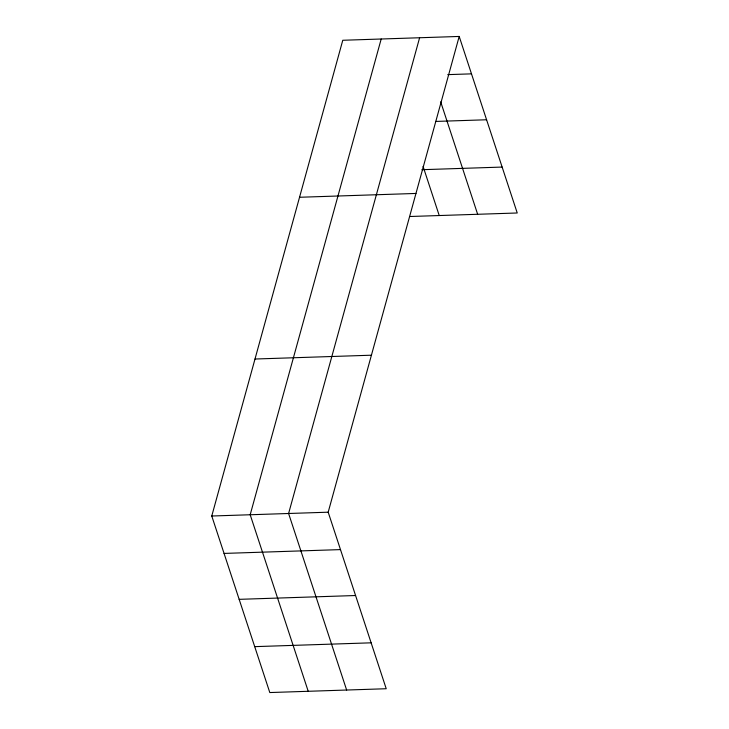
<?xml version="1.0" encoding="UTF-8"?>
<svg xmlns="http://www.w3.org/2000/svg" width="729" height="729" viewBox="0 0 729 729"><rect width="100%" height="100%" fill="white"/><g stroke="black" fill="none" stroke-linecap="round" stroke-linejoin="round"><path stroke-width="1.09" d="M459.197 36.45L328.187 512.195L386.224 688.732L269.803 692.55L211.765 516.014L342.776 40.268L459.197 36.45L517.235 212.986L409.853 216.504M381.194 39.011L250.184 514.756L308.221 691.292M419.612 37.744L288.602 513.498L346.639 690.026M447.743 74.631L471.499 73.857M435.705 121.433L486.589 119.766M421.881 169.702L502.144 167.069M299.537 197.267L415.967 193.449M254.995 359.023L371.416 355.205M211.765 516.014L328.187 512.195M224.058 553.42L340.489 549.602M239.158 599.338L355.579 595.52M254.703 646.641L371.134 642.823M440.69 101.85L477.65 214.28M423.075 166.403L439.232 215.538"/></g></svg>
